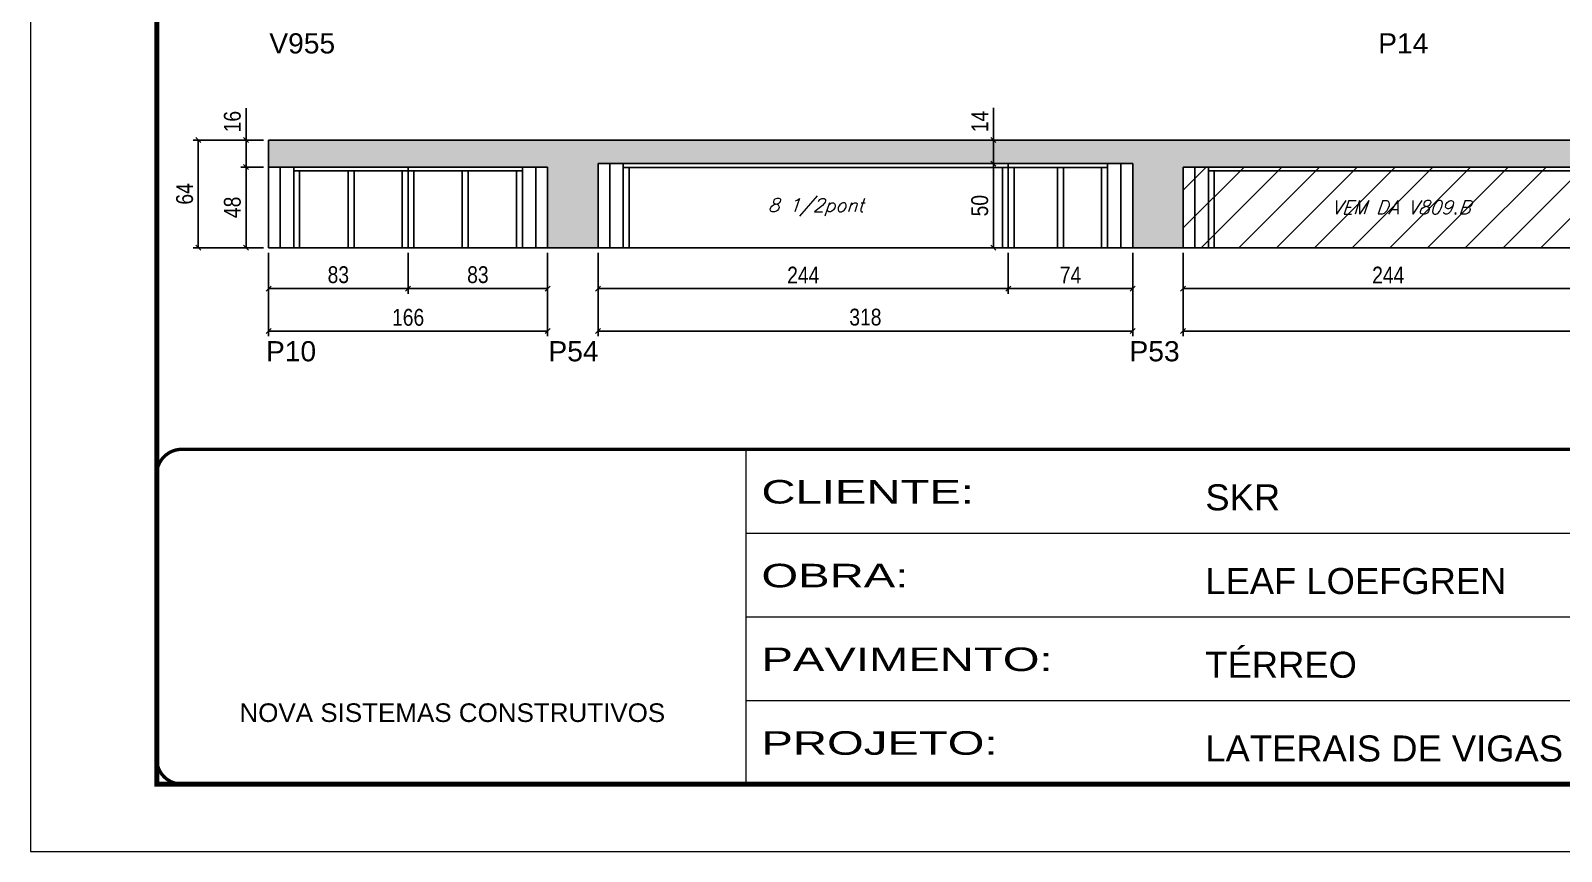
# Model space of a CAD drawing. Extents: x 3309 to 9563, y -2522 to 14608.
# Drawn here: x 3309 to 4220, y 10112 to 10600 of the extents above; entities that cross this region are included whole.
import ezdxf

# ---------------------------------------------------------------- set-up
doc = ezdxf.new("R2010")
doc.units = 0
doc.linetypes.add('CONTINUO', pattern=[0])
doc.linetypes.add('DASHED', pattern=[0.75, 0.5, -0.25])
for name, color, linetype in [('5', 5, 'Continuous'), ('COTA', 241, 'Continuous'), ('Painéis', 200, 'Continuous'), ('SARR_2.2x7', 40, 'Continuous'), ('SARR_3.5x7', 81, 'Continuous'), ('texto', 7, 'Continuous')]:
    doc.layers.add(name, color=color, linetype=linetype)
for name, color, linetype, lineweight in [('Folhas', 255, 'Continuous', 9), ('Hachura', 251, 'Continuous', 9), ('SARRAFO DE PRESSAO', 251, 'DASHED', 9)]:
    doc.layers.add(name, color=color, linetype=linetype, lineweight=lineweight)
doc.styles.add('ARIAL', font='arial.ttf')
doc.styles.add('COTA TECNICA', font='techl___.ttf', dxfattribs={"height": 10})
doc.styles.add('Romans', font='romans.shx')
doc.styles.get("Standard").update_dxf_attribs({"font": 'arial.ttf'})
doc.styles.add('Tecnologia', font='')
doc.styles.get('Tecnologia').set_extended_font_data('Forgotten Futurist')
doc.dimstyles.new('PAINEL', dxfattribs={"dimtxt": 10, "dimasz": 3, "dimexe": 3, "dimexo": 3, "dimgap": 3, "dimtad": 1, "dimdec": 1, "dimzin": 12, "dimdsep": 46, "dimtxsty": 'COTA TECNICA', "dimblk1": 'OBLIQUE', "dimblk2": 'OBLIQUE', "dimsah": 1, "dimcen": 0.9, "dimclrd": 4, "dimclre": 4, "dimclrt": 240, "dimadec": 1, "dimazin": 3, "dimtfac": 1, "dimtdec": 1, "dimtmove": 0, "dimatfit": 3, "dimfxl": 1, "dimtolj": 1, "dimtzin": 12, "dimarcsym": 0})

# ---------------------------------------------------------------- blocks, each defined once
blk = doc.blocks.new('9999999999')
at = {"color": 30, "linetype": 'CONTINUO'}
for p, q in [((98564.56, 34230.21), (98564.56, 34429.45)), ((98564.56, 34379.64), (99583.98, 34379.64)), ((98564.56, 34329.83), (99487.98, 34329.83)), ((98564.56, 34280.02), (99487.98, 34280.02))]:
    blk.add_line(p, q, dxfattribs=at)
at = {"color": 30, "linetype": 'CONTINUO', "const_width": 2}
blk.add_lwpolyline([(99583.98, 34230.21), (99583.98, 34414.45, 0.414214), (99568.98, 34429.45), (98228.98, 34429.45, 0.414214), (98213.98, 34414.45), (98213.98, 34245.21, 0.414214), (98228.98, 34230.21), (99583.98, 34230.21)], format="xyb", dxfattribs=at)
at = {"layer": 'Folhas'}
blk.add_lwpolyline([(98138.98, 34190.21), (99623.98, 34190.21), (99623.98, 35240.21), (98138.98, 35240.21)], close=True, dxfattribs=at)
at = {"layer": 'Folhas', "color": 30, "const_width": 3}
blk.add_lwpolyline([(98213.98, 34230.21), (99583.98, 34230.21), (99583.98, 35200.21), (98213.98, 35200.21)], close=True, dxfattribs=at)
at = {"color": 7, "linetype": 'Continuous', "ltscale": 5, "style": 'ARIAL'}
for s, height, p in [('SKR', 15.483, (98837.68, 34393.13)), ('LEAF LOEFGREN', 15.4829, (98837.68, 34343.32)), ('TÉRREO', 15.483, (98837.68, 34293.51)), ('NOVA SISTEMAS CONSTRUTIVOS', 11.0592, (98263.19, 34267.21)), ('LATERAIS DE VIGAS', 15.4829, (98837.68, 34243.7))]:
    blk.add_text(s, height=height, dxfattribs=at).set_placement(p)
at = {"layer": 'Folhas', "color": 7, "style": 'Tecnologia', "width": 1.5}
for s, p in [('CLIENTE:', (98573.65, 34397.17)), ('OBRA:', (98573.65, 34347.31)), ('PAVIMENTO:', (98573.65, 34297.5)), ('PROJETO:', (98573.65, 34247.69))]:
    blk.add_text(s, height=14, dxfattribs=at).set_placement(p)
blk = doc.blocks.new('_Oblique')
at = {"color": 0, "linetype": 'ByBlock', "lineweight": -2}
blk.add_line((-0.5, -0.5), (0.5, 0.5), dxfattribs=at)
blk = doc.blocks.new('*D1563')
at = {"layer": 'COTA', "color": 4, "linetype": 'ByBlock', "lineweight": -2, "transparency": 16777216}
for p, q in [((3450.89, 10468.33), (3450.89, 10418.72)), ((3616.89, 10468.33), (3616.89, 10418.72)), ((3616.89, 10421.72), (3450.89, 10421.72))]:
    blk.add_line(p, q, dxfattribs=at)
at = {"layer": 'Defpoints', "color": 0, "linetype": 'ByBlock', "transparency": 16777216}
for p in [(3450.89, 10471.33), (3616.89, 10471.33), (3450.89, 10421.72)]:
    blk.add_point(p, dxfattribs=at)
at = {"layer": 'COTA', "color": 4, "linetype": 'ByBlock', "lineweight": -2, "transparency": 16777216, "xscale": 3, "yscale": 3, "zscale": 3, "rotation": 180}
blk.add_blockref('_Oblique', (3450.89, 10421.72), dxfattribs=at)
at = {"layer": 'COTA', "color": 4, "linetype": 'ByBlock', "lineweight": -2, "transparency": 16777216, "xscale": 3, "yscale": 3, "zscale": 3}
blk.add_blockref('_Oblique', (3616.89, 10421.72), dxfattribs=at)
at = {"layer": 'COTA', "color": 240, "linetype": 'ByBlock', "transparency": 16777216, "insert": (3533.89, 10429.82), "char_height": 10, "attachment_point": 5, "style": 'COTA TECNICA'}
blk.add_mtext('\\A1;166', dxfattribs=at)
blk = doc.blocks.new('*D1564')
at = {"layer": 'COTA', "color": 4, "lineweight": -2, "transparency": 16777216}
for p, q in [((3450.89, 10468.33), (3450.89, 10443.97)), ((3533.89, 10468.33), (3533.89, 10443.97)), ((3450.89, 10446.97), (3533.89, 10446.97))]:
    blk.add_line(p, q, dxfattribs=at)
at = {"layer": 'Defpoints', "color": 0, "transparency": 16777216}
for p in [(3450.89, 10471.33), (3533.89, 10471.33), (3533.89, 10446.97)]:
    blk.add_point(p, dxfattribs=at)
at = {"layer": 'COTA', "color": 4, "lineweight": -2, "transparency": 16777216, "xscale": 3, "yscale": 3, "zscale": 3, "rotation": 180}
blk.add_blockref('_Oblique', (3450.89, 10446.97), dxfattribs=at)
at = {"layer": 'COTA', "color": 4, "lineweight": -2, "transparency": 16777216, "xscale": 3, "yscale": 3, "zscale": 3}
blk.add_blockref('_Oblique', (3533.89, 10446.97), dxfattribs=at)
at = {"layer": 'COTA', "color": 240, "transparency": 16777216, "insert": (3492.39, 10455.21), "char_height": 10, "attachment_point": 5, "style": 'COTA TECNICA'}
blk.add_mtext('\\A1;83', dxfattribs=at)
blk = doc.blocks.new('*D1565')
at = {"layer": 'COTA', "color": 4, "lineweight": -2, "transparency": 16777216}
for p, q in [((3533.89, 10468.33), (3533.89, 10443.97)), ((3616.89, 10468.33), (3616.89, 10443.97)), ((3533.89, 10446.97), (3616.89, 10446.97))]:
    blk.add_line(p, q, dxfattribs=at)
at = {"layer": 'Defpoints', "color": 0, "transparency": 16777216}
for p in [(3533.89, 10471.33), (3616.89, 10471.33), (3616.89, 10446.97)]:
    blk.add_point(p, dxfattribs=at)
at = {"layer": 'COTA', "color": 4, "lineweight": -2, "transparency": 16777216, "xscale": 3, "yscale": 3, "zscale": 3, "rotation": 180}
blk.add_blockref('_Oblique', (3533.89, 10446.97), dxfattribs=at)
at = {"layer": 'COTA', "color": 4, "lineweight": -2, "transparency": 16777216, "xscale": 3, "yscale": 3, "zscale": 3}
blk.add_blockref('_Oblique', (3616.89, 10446.97), dxfattribs=at)
at = {"layer": 'COTA', "color": 240, "transparency": 16777216, "insert": (3575.39, 10455.21), "char_height": 10, "attachment_point": 5, "style": 'COTA TECNICA'}
blk.add_mtext('\\A1;83', dxfattribs=at)
blk = doc.blocks.new('*D1566')
at = {"layer": 'COTA', "color": 4, "linetype": 'ByBlock', "lineweight": -2, "transparency": 16777216}
for p, q in [((3646.89, 10468.33), (3646.89, 10418.72)), ((3964.85, 10468.33), (3964.85, 10418.72)), ((3964.85, 10421.72), (3646.89, 10421.72))]:
    blk.add_line(p, q, dxfattribs=at)
at = {"layer": 'Defpoints', "color": 0, "linetype": 'ByBlock', "transparency": 16777216}
for p in [(3646.89, 10471.33), (3964.85, 10471.33), (3646.89, 10421.72)]:
    blk.add_point(p, dxfattribs=at)
at = {"layer": 'COTA', "color": 4, "linetype": 'ByBlock', "lineweight": -2, "transparency": 16777216, "xscale": 3, "yscale": 3, "zscale": 3, "rotation": 180}
blk.add_blockref('_Oblique', (3646.89, 10421.72), dxfattribs=at)
at = {"layer": 'COTA', "color": 4, "linetype": 'ByBlock', "lineweight": -2, "transparency": 16777216, "xscale": 3, "yscale": 3, "zscale": 3}
blk.add_blockref('_Oblique', (3964.85, 10421.72), dxfattribs=at)
at = {"layer": 'COTA', "color": 240, "linetype": 'ByBlock', "transparency": 16777216, "insert": (3805.87, 10429.96), "char_height": 10, "attachment_point": 5, "style": 'COTA TECNICA'}
blk.add_mtext('\\A1;318', dxfattribs=at)
blk = doc.blocks.new('*D1567')
at = {"layer": 'COTA', "color": 4, "lineweight": -2, "transparency": 16777216}
for p, q in [((3646.89, 10468.33), (3646.89, 10443.97)), ((3890.89, 10468.33), (3890.89, 10443.97)), ((3646.89, 10446.97), (3890.89, 10446.97))]:
    blk.add_line(p, q, dxfattribs=at)
at = {"layer": 'Defpoints', "color": 0, "transparency": 16777216}
for p in [(3646.89, 10471.33), (3890.89, 10471.33), (3890.89, 10446.97)]:
    blk.add_point(p, dxfattribs=at)
at = {"layer": 'COTA', "color": 4, "lineweight": -2, "transparency": 16777216, "xscale": 3, "yscale": 3, "zscale": 3, "rotation": 180}
blk.add_blockref('_Oblique', (3646.89, 10446.97), dxfattribs=at)
at = {"layer": 'COTA', "color": 4, "lineweight": -2, "transparency": 16777216, "xscale": 3, "yscale": 3, "zscale": 3}
blk.add_blockref('_Oblique', (3890.89, 10446.97), dxfattribs=at)
at = {"layer": 'COTA', "color": 240, "transparency": 16777216, "insert": (3768.89, 10455.04), "char_height": 10, "attachment_point": 5, "style": 'COTA TECNICA'}
blk.add_mtext('\\A1;244', dxfattribs=at)
blk = doc.blocks.new('*D1568')
at = {"layer": 'COTA', "color": 4, "lineweight": -2, "transparency": 16777216}
for p, q in [((3890.89, 10468.33), (3890.89, 10443.97)), ((3964.85, 10468.33), (3964.85, 10443.97)), ((3890.89, 10446.97), (3964.85, 10446.97))]:
    blk.add_line(p, q, dxfattribs=at)
at = {"layer": 'Defpoints', "color": 0, "transparency": 16777216}
for p in [(3890.89, 10471.33), (3964.85, 10471.33), (3964.85, 10446.97)]:
    blk.add_point(p, dxfattribs=at)
at = {"layer": 'COTA', "color": 4, "lineweight": -2, "transparency": 16777216, "xscale": 3, "yscale": 3, "zscale": 3, "rotation": 180}
blk.add_blockref('_Oblique', (3890.89, 10446.97), dxfattribs=at)
at = {"layer": 'COTA', "color": 4, "lineweight": -2, "transparency": 16777216, "xscale": 3, "yscale": 3, "zscale": 3}
blk.add_blockref('_Oblique', (3964.85, 10446.97), dxfattribs=at)
at = {"layer": 'COTA', "color": 240, "transparency": 16777216, "insert": (3927.87, 10455.04), "char_height": 10, "attachment_point": 5, "style": 'COTA TECNICA'}
blk.add_mtext('\\A1;74', dxfattribs=at)
blk = doc.blocks.new('*D1569')
at = {"layer": 'COTA', "color": 4, "lineweight": -2, "transparency": 16777216}
for p, q in [((3447.89, 10535.33), (3406.12, 10535.33)), ((3409.12, 10535.33), (3409.12, 10471.33)), ((3447.89, 10471.33), (3406.12, 10471.33))]:
    blk.add_line(p, q, dxfattribs=at)
at = {"layer": 'Defpoints', "color": 0, "transparency": 16777216}
for p in [(3450.89, 10535.33, 0), (3409.12, 10471.33), (3450.89, 10471.33, 0)]:
    blk.add_point(p, dxfattribs=at)
at = {"layer": 'COTA', "color": 4, "lineweight": -2, "transparency": 16777216, "xscale": 3, "yscale": 3, "zscale": 3}
for p, rotation in [((3409.12, 10535.33), 90), ((3409.12, 10471.33), 270)]:
    blk.add_blockref('_Oblique', p, dxfattribs=dict(at, rotation=rotation))
at = {"layer": 'COTA', "color": 240, "transparency": 16777216, "insert": (3401.02, 10503.33), "char_height": 10, "attachment_point": 5, "rotation": 90, "style": 'COTA TECNICA'}
blk.add_mtext('\\A1;64', dxfattribs=at)
blk = doc.blocks.new('*D1570')
at = {"layer": 'COTA', "color": 4, "lineweight": -2, "transparency": 16777216}
for p, q in [((3447.89, 10519.33), (3434.48, 10519.33)), ((3437.48, 10519.33), (3437.48, 10471.33)), ((3447.89, 10471.33), (3434.48, 10471.33))]:
    blk.add_line(p, q, dxfattribs=at)
at = {"layer": 'Defpoints', "color": 0, "transparency": 16777216}
for p in [(3450.89, 10519.33, 0), (3437.48, 10471.33), (3450.89, 10471.33, 0)]:
    blk.add_point(p, dxfattribs=at)
at = {"layer": 'COTA', "color": 4, "lineweight": -2, "transparency": 16777216, "xscale": 3, "yscale": 3, "zscale": 3}
for p, rotation in [((3437.48, 10519.33), 90), ((3437.48, 10471.33), 270)]:
    blk.add_blockref('_Oblique', p, dxfattribs=dict(at, rotation=rotation))
at = {"layer": 'COTA', "color": 240, "transparency": 16777216, "insert": (3429.38, 10495.33), "char_height": 10, "attachment_point": 5, "rotation": 90, "style": 'COTA TECNICA'}
blk.add_mtext('\\A1;48', dxfattribs=at)
blk = doc.blocks.new('*D1571')
at = {"layer": 'COTA', "color": 4, "lineweight": -2, "transparency": 16777216}
for p, q in [((3437.48, 10535.33), (3437.48, 10554.34)), ((3447.89, 10535.33), (3434.48, 10535.33)), ((3437.48, 10519.33), (3437.48, 10535.33)), ((3447.89, 10519.33), (3434.48, 10519.33))]:
    blk.add_line(p, q, dxfattribs=at)
at = {"layer": 'Defpoints', "color": 0, "transparency": 16777216}
for p in [(3437.48, 10535.33), (3450.89, 10535.33, 0), (3450.89, 10519.33, 0)]:
    blk.add_point(p, dxfattribs=at)
at = {"layer": 'COTA', "color": 4, "lineweight": -2, "transparency": 16777216, "xscale": 3, "yscale": 3, "zscale": 3}
for p, rotation in [((3437.48, 10535.33), 90), ((3437.48, 10519.33), 270)]:
    blk.add_blockref('_Oblique', p, dxfattribs=dict(at, rotation=rotation))
at = {"layer": 'COTA', "color": 240, "transparency": 16777216, "insert": (3429.38, 10546.33), "char_height": 10, "attachment_point": 5, "rotation": 90, "style": 'COTA TECNICA'}
blk.add_mtext('\\A1;16', dxfattribs=at)
blk = doc.blocks.new('*D1572')
at = {"layer": 'COTA', "color": 4, "linetype": 'ByBlock', "lineweight": -2, "transparency": 16777216}
for p, q in [((3994.85, 10468.33), (3994.85, 10443.97)), ((4238.85, 10468.33), (4238.85, 10443.97)), ((4238.85, 10446.97), (3994.85, 10446.97))]:
    blk.add_line(p, q, dxfattribs=at)
at = {"layer": 'Defpoints', "color": 0, "linetype": 'ByBlock', "transparency": 16777216}
for p in [(3994.85, 10471.33), (4238.85, 10471.33), (3994.85, 10446.97)]:
    blk.add_point(p, dxfattribs=at)
at = {"layer": 'COTA', "color": 4, "linetype": 'ByBlock', "lineweight": -2, "transparency": 16777216, "xscale": 3, "yscale": 3, "zscale": 3, "rotation": 180}
blk.add_blockref('_Oblique', (3994.85, 10446.97), dxfattribs=at)
at = {"layer": 'COTA', "color": 4, "linetype": 'ByBlock', "lineweight": -2, "transparency": 16777216, "xscale": 3, "yscale": 3, "zscale": 3}
blk.add_blockref('_Oblique', (4238.85, 10446.97), dxfattribs=at)
at = {"layer": 'COTA', "color": 240, "linetype": 'ByBlock', "transparency": 16777216, "insert": (4116.85, 10455.04), "char_height": 10, "attachment_point": 5, "style": 'COTA TECNICA'}
blk.add_mtext('\\A1;244', dxfattribs=at)
blk = doc.blocks.new('*D1575')
at = {"layer": 'COTA', "color": 4, "linetype": 'ByBlock', "lineweight": -2, "transparency": 16777216}
for p, q in [((3994.85, 10468.33), (3994.85, 10418.72)), ((4646.85, 10468.33), (4646.85, 10418.72)), ((4646.85, 10421.72), (3994.85, 10421.72))]:
    blk.add_line(p, q, dxfattribs=at)
at = {"layer": 'Defpoints', "color": 0, "linetype": 'ByBlock', "transparency": 16777216}
for p in [(3994.85, 10471.33), (4646.85, 10471.33), (3994.85, 10421.72)]:
    blk.add_point(p, dxfattribs=at)
at = {"layer": 'COTA', "color": 4, "linetype": 'ByBlock', "lineweight": -2, "transparency": 16777216, "xscale": 3, "yscale": 3, "zscale": 3, "rotation": 180}
blk.add_blockref('_Oblique', (3994.85, 10421.72), dxfattribs=at)
at = {"layer": 'COTA', "color": 4, "linetype": 'ByBlock', "lineweight": -2, "transparency": 16777216, "xscale": 3, "yscale": 3, "zscale": 3}
blk.add_blockref('_Oblique', (4646.85, 10421.72), dxfattribs=at)
at = {"layer": 'COTA', "color": 240, "linetype": 'ByBlock', "transparency": 16777216, "insert": (4320.85, 10429.83), "char_height": 10, "attachment_point": 5, "style": 'COTA TECNICA'}
blk.add_mtext('\\A1;652', dxfattribs=at)
blk = doc.blocks.new('*D1579')
at = {"layer": 'COTA', "color": 4, "lineweight": -2, "transparency": 16777216}
for p, q in [((3887.89, 10521.33), (3879.03, 10521.33)), ((3882.03, 10521.33), (3882.03, 10471.33)), ((3887.89, 10471.33), (3879.03, 10471.33))]:
    blk.add_line(p, q, dxfattribs=at)
at = {"layer": 'Defpoints', "color": 0, "transparency": 16777216}
for p in [(3890.89, 10521.33), (3882.03, 10471.33), (3890.89, 10471.33)]:
    blk.add_point(p, dxfattribs=at)
at = {"layer": 'COTA', "color": 4, "lineweight": -2, "transparency": 16777216, "xscale": 3, "yscale": 3, "zscale": 3}
for p, rotation in [((3882.03, 10521.33), 90), ((3882.03, 10471.33), 270)]:
    blk.add_blockref('_Oblique', p, dxfattribs=dict(at, rotation=rotation))
at = {"layer": 'COTA', "color": 240, "transparency": 16777216, "insert": (3873.92, 10496.33), "char_height": 10, "attachment_point": 5, "rotation": 90, "style": 'COTA TECNICA'}
blk.add_mtext('\\A1;50', dxfattribs=at)
blk = doc.blocks.new('*D1580')
at = {"layer": 'COTA', "color": 4, "lineweight": -2, "transparency": 16777216}
for p, q in [((3882.03, 10535.33), (3882.03, 10554.44)), ((3887.89, 10535.33), (3879.03, 10535.33)), ((3882.03, 10521.33), (3882.03, 10535.33)), ((3887.89, 10521.33), (3879.03, 10521.33))]:
    blk.add_line(p, q, dxfattribs=at)
at = {"layer": 'Defpoints', "color": 0, "transparency": 16777216}
for p in [(3882.03, 10535.33), (3890.89, 10535.33), (3890.89, 10521.33)]:
    blk.add_point(p, dxfattribs=at)
at = {"layer": 'COTA', "color": 4, "lineweight": -2, "transparency": 16777216, "xscale": 3, "yscale": 3, "zscale": 3}
for p, rotation in [((3882.03, 10535.33), 90), ((3882.03, 10521.33), 270)]:
    blk.add_blockref('_Oblique', p, dxfattribs=dict(at, rotation=rotation))
at = {"layer": 'COTA', "color": 240, "transparency": 16777216, "insert": (3873.96, 10546.38), "char_height": 10, "attachment_point": 5, "rotation": 90, "style": 'COTA TECNICA'}
blk.add_mtext('\\A1;14', dxfattribs=at)

msp = doc.modelspace()

# ---------------------------------------------------------------- hatches: boundary and pattern name
at = {"layer": 'COTA'}
h = msp.add_hatch(dxfattribs=at)
h.set_pattern_fill('AR-CONC', color=256, scale=0.03)
h.paths.add_polyline_path([(3964.85, 10471.33), (3994.85, 10471.33), (3994.85, 10519.33), (4646.85, 10519.33), (4646.85, 10535.33), (3450.89, 10535.33), (3450.89, 10519.33), (3616.89, 10519.33), (3616.89, 10471.33), (3646.89, 10471.33), (3646.89, 10521.33), (3964.85, 10521.33)])
at = {"layer": 'Hachura'}
h = msp.add_hatch(dxfattribs=at)
h.set_pattern_fill('ANSI31', color=256, scale=5)
h.paths.add_polyline_path([(3694.89, 11062.41), (3450.89, 11062.41), (3450.89, 11014.41), (3694.89, 11014.41)])
h.paths.add_polyline_path([(4223.35, 10904.86), (3979.35, 10904.86), (3979.35, 10840.86), (4223.35, 10840.86)])
h.paths.add_polyline_path([(3938.89, 10722.53), (3694.89, 10722.53), (3694.89, 10658.53), (3938.89, 10658.53)])
h.paths.add_polyline_path([(3694.89, 10722.53), (3450.89, 10722.53), (3450.89, 10658.53), (3694.89, 10658.53)])
h.paths.add_polyline_path([(4238.85, 10519.33), (3994.85, 10519.33), (3994.85, 10471.33), (4238.85, 10471.33)])
h.paths.add_polyline_path([(4482.85, 10519.33), (4238.85, 10519.33), (4238.85, 10471.33), (4482.85, 10471.33)])
h.paths.add_polyline_path([(4646.85, 10519.33), (4482.85, 10519.33), (4482.85, 10471.33), (4646.85, 10471.33)])
h.paths.add_polyline_path([(3529.5, 11032.51), (3627.22, 11032.51), (3631.27, 11044.3), (3533.56, 11044.3)], flags=24)
h.paths.add_polyline_path([(4056.66, 10866.96), (4154.75, 10866.96), (4158.81, 10878.75), (4060.72, 10878.75)], flags=24)
h.paths.add_polyline_path([(3764.7, 10684.64), (3862.79, 10684.64), (3866.85, 10696.42), (3768.76, 10696.42)], flags=24)
h.paths.add_polyline_path([(3528.2, 10684.64), (3626.29, 10684.64), (3630.35, 10696.42), (3532.26, 10696.42)], flags=24)
h.paths.add_polyline_path([(4072.16, 10489.44), (4170.25, 10489.44), (4174.31, 10501.22), (4076.22, 10501.22)], flags=24)
h.paths.add_polyline_path([(4308.66, 10489.44), (4406.75, 10489.44), (4410.81, 10501.22), (4312.72, 10501.22)], flags=24)
h.paths.add_polyline_path([(4505.16, 10489.44), (4603.25, 10489.44), (4607.31, 10501.22), (4509.22, 10501.22)], flags=24)

# ---------------------------------------------------------------- linework, layer by layer
at = {"layer": 'COTA'}
for p, q in [((3450.89, 10535.33), (3450.89, 10519.33)), ((3450.89, 10535.33), (4646.85, 10535.33)), ((3616.89, 10471.33), (3646.89, 10471.33)), ((3964.85, 10471.33), (3994.85, 10471.33))]:
    msp.add_line(p, q, dxfattribs=at)
at = {"layer": 'Painéis', "linetype": 'ByBlock'}
for p, q in [((3616.89, 10519.33), (3450.89, 10519.33)), ((3450.89, 10471.33), (3450.89, 10519.33)), ((3533.89, 10471.33), (3533.89, 10519.33)), ((3616.89, 10471.33), (3616.89, 10519.33)), ((3964.85, 10521.33), (3646.89, 10521.33)), ((3646.89, 10471.33), (3646.89, 10521.33)), ((3890.89, 10471.33), (3890.89, 10521.33)), ((3964.85, 10471.33), (3964.85, 10521.33)), ((4646.85, 10519.33), (3994.85, 10519.33)), ((3994.85, 10471.33), (3994.85, 10519.33)), ((3616.89, 10471.33), (3450.89, 10471.33)), ((3964.85, 10471.33), (3646.89, 10471.33)), ((4646.85, 10471.33), (3994.85, 10471.33))]:
    msp.add_line(p, q, dxfattribs=at)
at = {"layer": 'SARR_2.2x7', "linetype": 'Continuous'}
for p, q in [((3457.89, 10471.33), (3457.89, 10519.33)), ((3533.89, 10517.13), (3465.89, 10517.13)), ((3601.89, 10517.13), (3533.89, 10517.13)), ((3609.89, 10471.33), (3609.89, 10519.33)), ((3653.89, 10471.33), (3653.89, 10521.33)), ((3890.89, 10519.13), (3661.89, 10519.13)), ((3949.85, 10519.13), (3890.89, 10519.13)), ((3957.85, 10471.33), (3957.85, 10521.33)), ((4001.85, 10471.33), (4001.85, 10519.33)), ((4238.85, 10517.13), (4009.85, 10517.13))]:
    msp.add_line(p, q, dxfattribs=at)
at = {"layer": 'SARR_3.5x7'}
for p, q in [((3465.89, 10519.33), (3465.89, 10471.33)), ((3469.39, 10517.13), (3469.39, 10471.33)), ((3498.26, 10517.13), (3498.26, 10471.33)), ((3501.76, 10517.13), (3501.76, 10471.33)), ((3530.39, 10517.13), (3530.39, 10471.33)), ((3537.39, 10517.13), (3537.39, 10471.33)), ((3566.02, 10517.13), (3566.02, 10471.33)), ((3569.52, 10517.13), (3569.52, 10471.33)), ((3598.39, 10517.13), (3598.39, 10471.33)), ((3601.89, 10519.33), (3601.89, 10471.33)), ((3661.89, 10521.33), (3661.89, 10471.33)), ((3665.39, 10519.13), (3665.39, 10471.33)), ((3887.39, 10519.13), (3887.39, 10471.33)), ((3894.39, 10519.13), (3894.39, 10471.33)), ((3920.16, 10519.13), (3920.16, 10471.33)), ((3923.66, 10519.13), (3923.66, 10471.33)), ((3946.35, 10519.13), (3946.35, 10471.33)), ((3949.85, 10521.33), (3949.85, 10471.33)), ((4009.85, 10519.33), (4009.85, 10471.33)), ((4013.35, 10517.13), (4013.35, 10471.33))]:
    msp.add_line(p, q, dxfattribs=at)

# ---------------------------------------------------------------- block references
at = {"layer": 'SARRAFO DE PRESSAO', "color": 6, "linetype": 'ByBlock'}
msp.add_blockref('9999999999', (-94829.61, -24078.07), dxfattribs=at)

# ---------------------------------------------------------------- texts
at = {"layer": '5', "linetype": 'Continuous'}
for s, rotation, p in [('V955', 0.00004, (3451.34, 10586.89)), ('P14', 0.00004, (4110.88, 10586.89)), ('P10', 359.99996, (3449.36, 10403.71)), ('P54', 359.99996, (3617.33, 10403.71)), ('P53', 359.99996, (3962.96, 10403.71))]:
    msp.add_text(s, height=12, rotation=rotation, dxfattribs=at).set_placement(p)
at = {"layer": 'texto', "color": 2, "char_height": 8, "attachment_point": 5, "style": 'Romans'}
for s, insert in [('{\\Q19;\\C256;8 1/2pont}', (3776.39, 10495.33)), ('{\\Q19;\\C256;VEM DA V809.B}', (4124.35, 10495.33))]:
    msp.add_mtext(s, dxfattribs=dict(at, insert=insert))

# ---------------------------------------------------------------- dimensions: what is measured, and where the dimension line sits
at = {"layer": 'COTA'}
for base, p1, p2, picture, middle in [((3437.48, 10535.33, 0), (3450.89, 10519.33), (3450.89, 10535.33), '*D1571', (3429.38, 10546.33, 0)), ((3882.03, 10535.33), (3890.89, 10521.33), (3890.89, 10535.33), '*D1580', (3873.96, 10546.38)), ((3409.12, 10471.33, 0), (3450.89, 10535.33), (3450.89, 10471.33), '*D1569', (3401.02, 10503.33, 0)), ((3437.48, 10471.33, 0), (3450.89, 10519.33), (3450.89, 10471.33), '*D1570', (3429.38, 10495.33, 0)), ((3882.03, 10471.33), (3890.89, 10521.33), (3890.89, 10471.33), '*D1579', (3873.92, 10496.33))]:
    dim = msp.add_linear_dim(base=base, p1=p1, p2=p2, angle=90, dimstyle='PAINEL', dxfattribs=at)
    dim.commit()
    dim.dimension.update_dxf_attribs({"geometry": picture, "text_midpoint": middle})
at = {"layer": 'COTA', "linetype": 'ByBlock'}
for base, p1, p2, picture, middle in [((3450.89, 10421.72), (3616.89, 10471.33), (3450.89, 10471.33), '*D1563', (3533.89, 10429.82)), ((3646.89, 10421.72), (3964.85, 10471.33), (3646.89, 10471.33), '*D1566', (3805.87, 10429.96)), ((3994.85, 10421.72), (4646.85, 10471.33), (3994.85, 10471.33), '*D1575', (4320.85, 10429.83))]:
    dim = msp.add_linear_dim(base=base, p1=p1, p2=p2, angle=180, dimstyle='PAINEL', dxfattribs=at)
    dim.commit()
    dim.dimension.update_dxf_attribs({"geometry": picture, "text_midpoint": middle})
at = {"layer": 'COTA'}
for base, p1, p2, picture, middle in [((3533.89, 10446.97), (3450.89, 10471.33), (3533.89, 10471.33), '*D1564', (3492.39, 10455.21)), ((3890.89, 10446.97), (3646.89, 10471.33), (3890.89, 10471.33), '*D1567', (3768.89, 10455.04))]:
    dim = msp.add_linear_dim(base=base, p1=p1, p2=p2, dimstyle='PAINEL', dxfattribs=at)
    dim.commit()
    dim.dimension.update_dxf_attribs({"geometry": picture, "text_midpoint": middle})
for base, p1, p2, picture, middle in [((3616.89, 10446.97), (3533.89, 10471.33), (3616.89, 10471.33), '*D1565', (3575.39, 10455.21)), ((3964.85, 10446.97), (3890.89, 10471.33), (3964.85, 10471.33), '*D1568', (3927.87, 10455.04))]:
    dim = msp.add_linear_dim(base=base, p1=p1, p2=p2, dimstyle='PAINEL', override={"dimtmove": 1}, dxfattribs=at)
    dim.commit()
    dim.dimension.update_dxf_attribs({"geometry": picture, "text_midpoint": middle})
at = {"layer": 'COTA', "linetype": 'ByBlock'}
dim = msp.add_linear_dim(base=(3994.85, 10446.97), p1=(4238.85, 10471.33), p2=(3994.85, 10471.33), angle=180, dimstyle='PAINEL', override={"dimtmove": 1}, dxfattribs=at)
dim.commit()
dim.dimension.update_dxf_attribs({"geometry": '*D1572', "text_midpoint": (4116.85, 10455.04)})

doc.saveas('drawing.dxf')
